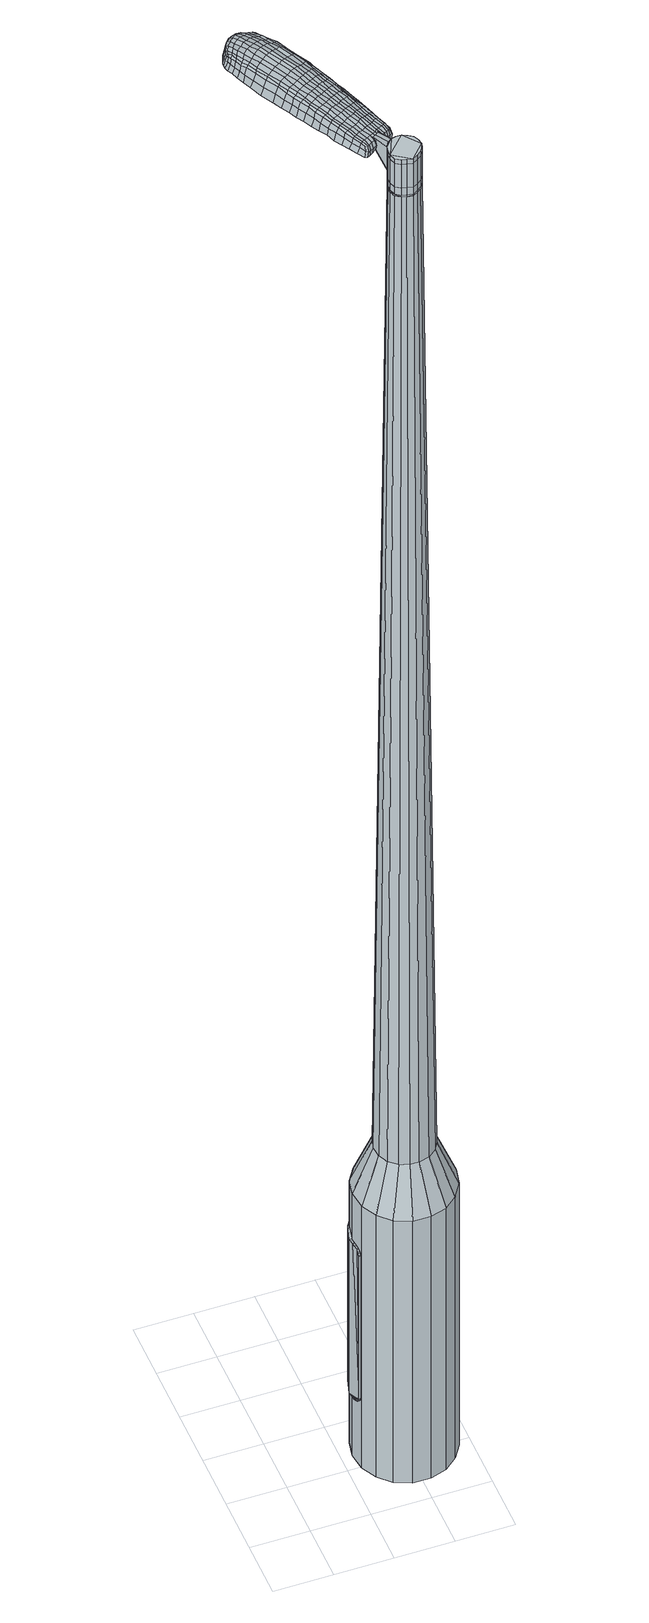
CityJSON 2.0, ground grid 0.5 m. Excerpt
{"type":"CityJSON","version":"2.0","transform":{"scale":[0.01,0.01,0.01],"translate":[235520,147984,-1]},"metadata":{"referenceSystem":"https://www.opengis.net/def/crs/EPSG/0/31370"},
"CityObjects":{
"object1":{"type":"GenericCityObject","attributes":{"cluster":627,"mean_distance_to_centroid":0.172,"new_centroid_x":235521.03,"new_centroid_y":147984.61,"mean_distance_to_camera":8.13,"H1":11.52,"H2":12.93,"Z_final":111.78,"cluster2":-1,"proj_x":235526.35,"proj_y":147981.84,"id_line":97392,"bearing_l":207.51,"distance":5.99,"orientation":"right","G_obj":117.51},"geometry":[{"type":"MultiSurface","lod":"2","boundaries":[[[0,1,2,3]],[[1,4,5,2]],[[4,6,7,5]],[[6,8,9,7]],[[8,10,11,9]],[[10,12,13,11]],[[12,14,15,13]],[[14,16,17,15]],[[16,18,19,17]],[[18,20,21,19]],[[20,22,23,21]],[[22,24,25,23]],[[24,26,27,25]],[[26,28,29,27]],[[28,30,31,29]],[[30,32,33,31]],[[32,34,35,33]],[[34,0,3,35]],[[36,37,38,39]],[[38,40,41,42]],[[41,43,42]],[[42,44,45,46]],[[45,47,46]],[[46,48,49,50]],[[49,51,50]],[[42,46,50,38]],[[50,52,39,38]],[[53,36,39]],[[2,5,7,35]],[[7,9,11,15]],[[11,13,15]],[[15,17,19,23]],[[19,21,23]],[[23,25,27,31]],[[27,29,31]],[[15,23,31,7]],[[31,33,35,7]],[[3,2,35]],[[1,0,54,55]],[[0,34,56,54]],[[34,32,57,56]],[[32,30,58,57]],[[30,28,59,58]],[[28,26,60,59]],[[26,24,61,60]],[[24,22,62,61]],[[22,20,63,62]],[[20,18,64,63]],[[18,16,65,64]],[[16,14,66,65]],[[14,12,67,66]],[[12,10,68,67]],[[10,8,69,68]],[[8,6,70,69]],[[6,4,71,70]],[[4,1,55,71]],[[55,54,72,73]],[[54,56,74,72]],[[56,57,75,74]],[[57,58,76,75]],[[58,59,77,76]],[[59,60,78,77]],[[60,61,79,78]],[[61,62,80,79]],[[62,63,81,80]],[[63,64,82,81]],[[64,65,83,82]],[[65,66,84,83]],[[66,67,85,84]],[[67,68,86,85]],[[68,69,87,86]],[[69,70,88,87]],[[70,71,89,88]],[[71,55,73,89]],[[90,91,92,93]],[[94,95,91,90]],[[75,96,95,94]],[[76,97,96,75]],[[98,99,97,76]],[[100,101,99,98]],[[102,103,101,100]],[[80,104,103,102]],[[105,106,104,80]],[[82,107,106,105]],[[83,108,107,82]],[[109,110,108,83]],[[111,112,110,109]],[[113,114,112,111]],[[115,116,114,113]],[[88,117,116,115]],[[118,119,117,88]],[[93,92,119,118]],[[120,121,122,123]],[[124,120,123,125]],[[126,124,125,127]],[[128,126,127,129]],[[130,128,129,131]],[[132,130,131,133]],[[134,132,133,135]],[[136,134,135,137]],[[138,136,137,139]],[[140,138,139,141]],[[142,140,141,143]],[[144,142,143,145]],[[146,144,145,147]],[[148,146,147,149]],[[150,148,149,151]],[[152,150,151,153]],[[73,72,90,93]],[[72,74,94,90]],[[74,75,94]],[[77,98,76]],[[77,78,100,98]],[[78,79,102,100]],[[79,80,102]],[[81,105,80]],[[81,82,105]],[[84,109,83]],[[84,85,111,109]],[[85,86,113,111]],[[86,87,115,113]],[[87,88,115]],[[89,118,88]],[[89,73,93,118]],[[154,155,92,91]],[[155,156,119,92]],[[156,117,119]],[[157,116,117]],[[157,158,114,116]],[[158,159,112,114]],[[159,160,110,112]],[[160,108,110]],[[161,106,107]],[[161,104,106]],[[162,103,104]],[[162,163,101,103]],[[163,164,99,101]],[[164,97,99]],[[165,95,96]],[[165,154,91,95]],[[39,52,152,166]],[[155,154,167,153]],[[53,39,166,121]],[[154,165,122,167]],[[36,53,121,120]],[[165,96,123,122]],[[37,36,120,124]],[[96,97,125,123]],[[38,37,124,126]],[[97,164,127,125]],[[40,38,126,128]],[[164,163,129,127]],[[41,40,128,130]],[[163,162,131,129]],[[43,41,130,132]],[[162,104,133,131]],[[42,43,132,134]],[[104,161,135,133]],[[44,42,134,136]],[[161,107,137,135]],[[45,44,136,138]],[[107,108,139,137]],[[47,45,138,140]],[[108,160,141,139]],[[46,47,140,142]],[[160,159,143,141]],[[48,46,142,144]],[[159,158,145,143]],[[49,48,144,146]],[[158,157,147,145]],[[51,49,146,148]],[[157,117,149,147]],[[50,51,148,150]],[[117,156,151,149]],[[52,50,150,152]],[[156,155,153,151]],[[152,153,168,169]],[[153,167,170,168]],[[167,122,171,170]],[[122,121,172,171]],[[121,166,173,172]],[[166,152,169,173]],[[174,175,176,177]],[[178,174,177,179]],[[174,178,180,181]],[[175,174,181,182]],[[183,184,185,186]],[[187,183,186,188]],[[183,187,189,190]],[[184,183,190,191]],[[192,193,194,195]],[[196,192,195,197]],[[192,196,198,199]],[[193,192,199,200]],[[201,202,203,204]],[[205,201,204,206]],[[201,205,207,208]],[[202,201,208,209]],[[210,211,212,213]],[[214,210,213,215]],[[210,214,216,217]],[[211,210,217,218]],[[219,220,221,222]],[[223,219,222,224]],[[219,223,225,226]],[[220,219,226,227]],[[228,229,230,231]],[[220,228,231,221]],[[228,220,227,232]],[[229,228,232,233]],[[234,235,236,237]],[[229,234,237,230]],[[234,229,233,238]],[[235,234,238,239]],[[240,178,179,241]],[[235,240,241,236]],[[240,235,239,242]],[[178,240,242,180]],[[243,244,245,246]],[[247,243,246,248]],[[243,247,249,250]],[[244,243,250,251]],[[252,253,254,255]],[[244,252,255,245]],[[252,244,251,256]],[[253,252,256,257]],[[258,259,260,261]],[[253,258,261,254]],[[258,253,257,262]],[[259,258,262,263]],[[264,265,266,267]],[[259,264,267,260]],[[264,259,263,268]],[[265,264,268,269]],[[270,175,182,271]],[[265,270,271,266]],[[270,265,269,272]],[[175,270,272,176]],[[273,274,275,276]],[[277,273,276,278]],[[273,277,279,280]],[[274,273,280,281]],[[282,283,284,285]],[[274,282,285,275]],[[282,274,281,286]],[[283,282,286,287]],[[288,289,290,291]],[[283,288,291,284]],[[288,283,287,292]],[[289,288,292,293]],[[294,187,188,295]],[[289,294,295,290]],[[294,289,293,296]],[[187,294,296,189]],[[297,298,299,300]],[[301,297,300,302]],[[297,301,303,304]],[[298,297,304,305]],[[306,307,308,309]],[[298,306,309,299]],[[306,298,305,310]],[[307,306,310,311]],[[312,313,314,315]],[[307,312,315,308]],[[312,307,311,316]],[[313,312,316,317]],[[318,319,320,321]],[[313,318,321,314]],[[318,313,317,322]],[[319,318,322,323]],[[324,184,191,325]],[[319,324,325,320]],[[324,319,323,326]],[[184,324,326,185]],[[327,213,212,328]],[[329,327,328,330]],[[327,329,331,332]],[[213,327,332,215]],[[333,329,330,334]],[[335,333,334,336]],[[333,335,337,338]],[[329,333,338,331]],[[339,335,336,340]],[[341,339,340,342]],[[339,341,343,344]],[[335,339,344,337]],[[345,341,342,346]],[[347,345,346,348]],[[345,347,349,350]],[[341,345,350,343]],[[351,347,348,352]],[[202,351,352,203]],[[351,202,209,353]],[[347,351,353,349]],[[354,355,200,199]],[[356,354,199,198]],[[354,356,357,358]],[[355,354,358,359]],[[360,361,359,358]],[[362,360,358,357]],[[360,362,363,364]],[[361,360,364,365]],[[366,367,365,364]],[[368,366,364,363]],[[366,368,369,370]],[[367,366,370,371]],[[372,373,371,370]],[[374,372,370,369]],[[372,374,207,205]],[[373,372,205,206]],[[375,376,377,378]],[[277,375,378,279]],[[375,277,278,379]],[[376,375,379,380]],[[381,196,197,382]],[[376,381,382,377]],[[381,376,380,383]],[[196,381,383,198]],[[384,385,386,387]],[[223,384,387,225]],[[384,223,224,388]],[[385,384,388,389]],[[390,391,392,393]],[[385,390,393,386]],[[390,385,389,394]],[[391,390,394,395]],[[396,193,200,397]],[[391,396,397,392]],[[396,391,395,398]],[[193,396,398,194]],[[399,400,401,402]],[[181,399,402,182]],[[399,181,180,403]],[[400,399,403,404]],[[405,406,407,408]],[[400,405,408,401]],[[405,400,404,409]],[[406,405,409,410]],[[411,204,203,412]],[[406,411,412,407]],[[411,406,410,413]],[[204,411,413,206]],[[414,415,416,417]],[[186,414,417,188]],[[414,186,185,418]],[[415,414,418,419]],[[420,208,207,421]],[[415,420,421,416]],[[420,415,419,422]],[[208,420,422,209]],[[423,424,425,426]],[[301,423,426,303]],[[423,301,302,427]],[[424,423,427,428]],[[429,214,215,430]],[[424,429,430,425]],[[429,424,428,431]],[[214,429,431,216]],[[432,433,434,435]],[[247,432,435,249]],[[432,247,248,436]],[[433,432,436,437]],[[438,439,440,441]],[[433,438,441,434]],[[438,433,437,442]],[[439,438,442,443]],[[444,211,218,445]],[[439,444,445,440]],[[444,439,443,446]],[[211,444,446,212]],[[447,448,437,436]],[[246,447,436,248]],[[447,246,245,449]],[[448,447,449,450]],[[451,452,443,442]],[[448,451,442,437]],[[451,448,450,453]],[[452,451,453,454]],[[455,328,212,446]],[[452,455,446,443]],[[455,452,454,456]],[[328,455,456,330]],[[457,458,459,460]],[[304,457,460,305]],[[457,304,303,426]],[[458,457,426,425]],[[461,332,331,462]],[[458,461,462,459]],[[461,458,425,430]],[[332,461,430,215]],[[463,464,450,449]],[[255,463,449,245]],[[463,255,254,465]],[[464,463,465,466]],[[467,468,454,453]],[[464,467,453,450]],[[467,464,466,469]],[[468,467,469,470]],[[471,334,330,456]],[[468,471,456,454]],[[471,468,470,472]],[[334,471,472,336]],[[473,474,475,476]],[[310,473,476,311]],[[473,310,305,460]],[[474,473,460,459]],[[477,338,337,478]],[[474,477,478,475]],[[477,474,459,462]],[[338,477,462,331]],[[479,480,466,465]],[[261,479,465,254]],[[479,261,260,481]],[[480,479,481,482]],[[483,484,470,469]],[[480,483,469,466]],[[483,480,482,485]],[[484,483,485,486]],[[487,340,336,472]],[[484,487,472,470]],[[487,484,486,488]],[[340,487,488,342]],[[489,490,491,492]],[[316,489,492,317]],[[489,316,311,476]],[[490,489,476,475]],[[493,344,343,494]],[[490,493,494,491]],[[493,490,475,478]],[[344,493,478,337]],[[495,496,482,481]],[[267,495,481,260]],[[495,267,266,497]],[[496,495,497,498]],[[499,500,486,485]],[[496,499,485,482]],[[499,496,498,501]],[[500,499,501,502]],[[503,346,342,488]],[[500,503,488,486]],[[503,500,502,504]],[[346,503,504,348]],[[505,506,507,508]],[[322,505,508,323]],[[505,322,317,492]],[[506,505,492,491]],[[509,350,349,510]],[[506,509,510,507]],[[509,506,491,494]],[[350,509,494,343]],[[511,512,498,497]],[[271,511,497,266]],[[511,271,182,402]],[[512,511,402,401]],[[513,514,502,501]],[[512,513,501,498]],[[513,512,401,408]],[[514,513,408,407]],[[515,352,348,504]],[[514,515,504,502]],[[515,514,407,412]],[[352,515,412,203]],[[516,517,419,418]],[[326,516,418,185]],[[516,326,323,508]],[[517,516,508,507]],[[518,353,209,422]],[[517,518,422,419]],[[518,517,507,510]],[[353,518,510,349]],[[519,520,380,379]],[[276,519,379,278]],[[519,276,275,521]],[[520,519,521,522]],[[523,356,198,383]],[[520,523,383,380]],[[523,520,522,524]],[[356,523,524,357]],[[525,526,527,528]],[[226,525,528,227]],[[525,226,225,387]],[[526,525,387,386]],[[529,530,531,532]],[[526,529,532,527]],[[529,526,386,393]],[[530,529,393,392]],[[533,355,359,534]],[[530,533,534,531]],[[533,530,392,397]],[[355,533,397,200]],[[535,536,522,521]],[[285,535,521,275]],[[535,285,284,537]],[[536,535,537,538]],[[539,362,357,524]],[[536,539,524,522]],[[539,536,538,540]],[[362,539,540,363]],[[541,542,543,544]],[[232,541,544,233]],[[541,232,227,528]],[[542,541,528,527]],[[545,546,547,548]],[[542,545,548,543]],[[545,542,527,532]],[[546,545,532,531]],[[549,361,365,550]],[[546,549,550,547]],[[549,546,531,534]],[[361,549,534,359]],[[551,552,538,537]],[[291,551,537,284]],[[551,291,290,553]],[[552,551,553,554]],[[555,368,363,540]],[[552,555,540,538]],[[555,552,554,556]],[[368,555,556,369]],[[557,558,559,560]],[[238,557,560,239]],[[557,238,233,544]],[[558,557,544,543]],[[561,562,563,564]],[[558,561,564,559]],[[561,558,543,548]],[[562,561,548,547]],[[565,367,371,566]],[[562,565,566,563]],[[565,562,547,550]],[[367,565,550,365]],[[567,568,554,553]],[[295,567,553,290]],[[567,295,188,417]],[[568,567,417,416]],[[569,374,369,556]],[[568,569,556,554]],[[569,568,416,421]],[[374,569,421,207]],[[570,571,404,403]],[[242,570,403,180]],[[570,242,239,560]],[[571,570,560,559]],[[572,573,410,409]],[[571,572,409,404]],[[572,571,559,564]],[[573,572,564,563]],[[574,373,206,413]],[[573,574,413,410]],[[574,573,563,566]],[[373,574,566,371]],[[575,576,577,578]],[[578,577,579,580]],[[581,579,577,582]],[[582,577,576,583]],[[584,585,586,587]],[[587,586,588,589]],[[590,588,586,591]],[[591,586,585,592]],[[593,594,595,596]],[[596,595,597,598]],[[599,597,595,600]],[[600,595,594,601]],[[602,603,604,605]],[[605,604,606,607]],[[608,606,604,609]],[[609,604,603,610]],[[611,612,613,614]],[[614,613,615,616]],[[617,615,613,618]],[[618,613,612,619]],[[620,621,622,623]],[[623,622,624,625]],[[626,624,622,627]],[[627,622,621,628]],[[629,630,631,632]],[[632,631,621,620]],[[628,621,631,633]],[[633,631,630,634]],[[635,636,637,638]],[[638,637,630,629]],[[634,630,637,639]],[[639,637,636,640]],[[580,579,641,642]],[[642,641,636,635]],[[640,636,641,643]],[[643,641,579,581]],[[644,645,646,647]],[[647,646,648,649]],[[650,648,646,651]],[[651,646,645,652]],[[653,654,655,656]],[[656,655,645,644]],[[652,645,655,657]],[[657,655,654,658]],[[659,660,661,662]],[[662,661,654,653]],[[658,654,661,663]],[[663,661,660,664]],[[665,666,667,668]],[[668,667,660,659]],[[664,660,667,669]],[[669,667,666,670]],[[583,576,671,672]],[[672,671,666,665]],[[670,666,671,673]],[[673,671,576,575]],[[674,675,676,677]],[[677,676,678,679]],[[680,678,676,681]],[[681,676,675,682]],[[683,684,685,686]],[[686,685,675,674]],[[682,675,685,687]],[[687,685,684,688]],[[689,690,691,692]],[[692,691,684,683]],[[688,684,691,693]],[[693,691,690,694]],[[589,588,695,696]],[[696,695,690,689]],[[694,690,695,697]],[[697,695,588,590]],[[698,699,700,701]],[[701,700,702,703]],[[704,702,700,705]],[[705,700,699,706]],[[707,708,709,710]],[[710,709,699,698]],[[706,699,709,711]],[[711,709,708,712]],[[713,714,715,716]],[[716,715,708,707]],[[712,708,715,717]],[[717,715,714,718]],[[719,720,721,722]],[[722,721,714,713]],[[718,714,721,723]],[[723,721,720,724]],[[592,585,725,726]],[[726,725,720,719]],[[724,720,725,727]],[[727,725,585,584]],[[611,614,728,729]],[[729,728,730,731]],[[732,730,728,172]],[[172,728,614,616]],[[731,730,733,734]],[[734,733,735,736]],[[737,735,733,738]],[[738,733,730,732]],[[736,735,739,740]],[[740,739,741,742]],[[743,741,739,744]],[[744,739,735,737]],[[742,741,745,746]],[[746,745,747,748]],[[749,747,745,750]],[[750,745,741,743]],[[748,747,751,752]],[[752,751,603,602]],[[610,603,751,753]],[[753,751,747,749]],[[601,754,755,600]],[[600,755,756,599]],[[757,756,755,758]],[[758,755,754,759]],[[759,760,761,758]],[[758,761,762,757]],[[763,762,761,764]],[[764,761,760,765]],[[765,766,767,764]],[[764,767,768,763]],[[769,768,767,770]],[[770,767,766,771]],[[771,772,773,770]],[[770,773,774,769]],[[608,774,773,606]],[[606,773,772,607]],[[775,776,777,778]],[[778,777,678,680]],[[679,678,777,779]],[[779,777,776,780]],[[598,597,781,782]],[[782,781,776,775]],[[780,776,781,783]],[[783,781,597,599]],[[784,785,786,787]],[[787,786,624,626]],[[625,624,786,788]],[[788,786,785,789]],[[790,791,792,793]],[[793,792,785,784]],[[789,785,792,794]],[[794,792,791,795]],[[601,594,796,797]],[[797,796,791,790]],[[795,791,796,798]],[[798,796,594,593]],[[799,800,801,802]],[[802,801,582,583]],[[581,582,801,803]],[[803,801,800,804]],[[805,806,807,808]],[[808,807,800,799]],[[804,800,807,809]],[[809,807,806,810]],[[602,605,811,812]],[[812,811,806,805]],[[810,806,811,813]],[[813,811,605,607]],[[814,815,816,817]],[[817,816,587,589]],[[584,587,816,818]],[[818,816,815,819]],[[608,609,820,821]],[[821,820,815,814]],[[819,815,820,822]],[[822,820,609,610]],[[823,824,825,826]],[[826,825,702,704]],[[703,702,825,827]],[[827,825,824,828]],[[616,615,829,830]],[[830,829,824,823]],[[828,824,829,831]],[[831,829,615,617]],[[832,833,834,650]],[[834,648,650]],[[649,648,834,835]],[[835,834,833,836]],[[837,838,839,840]],[[840,839,833,832]],[[836,833,839,841]],[[841,839,838,842]],[[619,612,843,844]],[[844,843,838,837]],[[842,838,843,845]],[[845,843,612,611]],[[836,846,847,835]],[[835,847,647,649]],[[644,647,847,848]],[[848,847,846,849]],[[842,850,851,841]],[[841,851,846,836]],[[849,846,851,852]],[[852,851,850,853]],[[611,729,854,845]],[[845,854,850,842]],[[853,850,854,855]],[[855,854,729,731]],[[856,857,858,859]],[[859,858,705,706]],[[704,705,858,826]],[[826,858,857,823]],[[732,172,860,861]],[[861,860,857,856]],[[823,857,860,830]],[[830,860,172,616]],[[849,862,848]],[[848,862,656,644]],[[653,656,862,863]],[[853,864,865,852]],[[852,865,862,849]],[[863,862,865,866]],[[866,865,864,867]],[[731,734,868,855]],[[855,868,864,853]],[[867,864,868,869]],[[869,868,734,736]],[[870,871,872]],[[872,871,711,712]],[[706,711,871,859]],[[859,871,856]],[[737,738,873,874]],[[874,873,871,870]],[[856,871,873,861]],[[861,873,738,732]],[[875,876,863]],[[863,876,662,653]],[[659,662,876,877]],[[877,876,875,878]],[[867,879,880,866]],[[866,880,875,863]],[[878,875,880,881]],[[881,880,879,882]],[[736,740,883,869]],[[869,883,879,867]],[[882,879,883,884]],[[884,883,740,742]],[[885,886,887,888]],[[888,887,717,718]],[[712,717,887,872]],[[872,887,886,870]],[[743,744,889,890]],[[890,889,886,885]],[[870,886,889,874]],[[874,889,744,737]],[[878,891,892,877]],[[877,892,668,659]],[[665,668,892,893]],[[893,892,891,894]],[[882,895,896,881]],[[881,896,891,878]],[[894,891,896,897]],[[897,896,895,898]],[[742,746,899,884]],[[884,899,895,882]],[[898,895,899,900]],[[900,899,746,748]],[[901,902,903,904]],[[904,903,723,724]],[[718,723,903,888]],[[888,903,902,885]],[[749,750,905,906]],[[906,905,902,901]],[[885,902,905,890]],[[890,905,750,743]],[[894,907,908,893]],[[893,908,672,665]],[[583,672,908,802]],[[802,908,907,799]],[[898,909,910,897]],[[897,910,907,894]],[[799,907,910,808]],[[808,910,909,805]],[[748,752,911,900]],[[900,911,909,898]],[[805,909,911,812]],[[812,911,752,602]],[[819,912,913,818]],[[818,913,727,584]],[[724,727,913,904]],[[904,913,912,901]],[[610,753,914,822]],[[822,914,912,819]],[[901,912,914,906]],[[906,914,753,749]],[[780,915,916,779]],[[779,916,677,679]],[[674,677,916,917]],[[917,916,915,918]],[[599,756,919,783]],[[783,919,915,780]],[[918,915,919,920]],[[920,919,756,757]],[[921,922,923,924]],[[924,923,627,628]],[[626,627,923,787]],[[787,923,922,784]],[[925,926,927,928]],[[928,927,922,921]],[[784,922,927,793]],[[793,927,926,790]],[[759,754,929,930]],[[930,929,926,925]],[[790,926,929,797]],[[797,929,754,601]],[[918,931,932,917]],[[917,932,686,674]],[[683,686,932,933]],[[933,932,931,934]],[[757,762,935,920]],[[920,935,931,918]],[[934,931,935,936]],[[936,935,762,763]],[[937,938,939,940]],[[940,939,633,634]],[[628,633,939,924]],[[924,939,938,921]],[[941,942,943,944]],[[944,943,938,937]],[[921,938,943,928]],[[928,943,942,925]],[[765,760,945,946]],[[946,945,942,941]],[[925,942,945,930]],[[930,945,760,759]],[[934,947,948,933]],[[933,948,692,683]],[[689,692,948,949]],[[949,948,947,950]],[[763,768,951,936]],[[936,951,947,934]],[[950,947,951,952]],[[952,951,768,769]],[[953,954,955,956]],[[956,955,639,640]],[[634,639,955,940]],[[940,955,954,937]],[[957,958,959,960]],[[960,959,954,953]],[[937,954,959,944]],[[944,959,958,941]],[[771,766,961,962]],[[962,961,958,957]],[[941,958,961,946]],[[946,961,766,765]],[[950,963,964,949]],[[949,964,696,689]],[[589,696,964,817]],[[817,964,963,814]],[[769,774,965,952]],[[952,965,963,950]],[[814,963,965,821]],[[821,965,774,608]],[[804,966,967,803]],[[803,967,643,581]],[[640,643,967,956]],[[956,967,966,953]],[[810,968,969,809]],[[809,969,966,804]],[[953,966,969,960]],[[960,969,968,957]],[[607,772,970,813]],[[813,970,968,810]],[[957,968,970,962]],[[962,970,772,771]],[[575,578,177,176]],[[578,580,179,177]],[[590,591,190,189]],[[591,592,191,190]],[[593,596,195,194]],[[596,598,197,195]],[[617,618,217,216]],[[618,619,218,217]],[[620,623,222,221]],[[623,625,224,222]],[[629,632,231,230]],[[632,620,221,231]],[[635,638,237,236]],[[638,629,230,237]],[[580,642,241,179]],[[642,635,236,241]],[[650,651,250,249]],[[651,652,251,250]],[[652,657,256,251]],[[657,658,257,256]],[[658,663,262,257]],[[663,664,263,262]],[[664,669,268,263]],[[669,670,269,268]],[[670,673,272,269]],[[673,575,176,272]],[[680,681,280,279]],[[681,682,281,280]],[[682,687,286,281]],[[687,688,287,286]],[[688,693,292,287]],[[693,694,293,292]],[[694,697,296,293]],[[697,590,189,296]],[[698,701,300,299]],[[701,703,302,300]],[[707,710,309,308]],[[710,698,299,309]],[[713,716,315,314]],[[716,707,308,315]],[[719,722,321,320]],[[722,713,314,321]],[[592,726,325,191]],[[726,719,320,325]],[[775,778,378,377]],[[778,680,279,378]],[[598,782,382,197]],[[782,775,377,382]],[[625,788,388,224]],[[788,789,389,388]],[[789,794,394,389]],[[794,795,395,394]],[[795,798,398,395]],[[798,593,194,398]],[[703,827,427,302]],[[827,828,428,427]],[[828,831,431,428]],[[831,617,216,431]],[[832,650,435,434]],[[650,249,435]],[[837,840,441,440]],[[840,832,434,441]],[[619,844,445,218]],[[844,837,440,445]],[[971,972,973,974]],[[975,976,974,973]],[[977,978,979,980]],[[981,982,983,984]],[[972,985,986,973]],[[987,975,973,986]],[[988,977,980,989]],[[990,991,982,981]],[[985,992,993,986]],[[993,994,987,986]],[[995,988,989,996]],[[997,991,990,998]],[[992,999,1000,993]],[[1000,1001,994,993]],[[1002,995,996,1003]],[[1004,997,998,1005]],[[1006,1007,1008,1009]],[[1010,1011,1007,1006]],[[1010,1012,1013,1011]],[[1012,1014,1015,1013]],[[1016,1017,1018,1019]],[[1020,1021,1017,1016]],[[1022,1023,1021,1020]],[[1024,1025,1023,1022]],[[1019,1008,1007,1016]],[[1016,1007,1011,1020]],[[1011,1013,1022,1020]],[[1013,1015,1024,1022]],[[980,979,976,975]],[[989,980,975,987]],[[994,996,989,987]],[[1001,1003,996,994]],[[981,984,978,977]],[[990,981,977,988]],[[998,990,988,995]],[[1005,998,995,1002]],[[982,1006,1009,983]],[[991,1010,1006,982]],[[1012,1010,991,997]],[[1014,1012,997,1004]],[[1026,1027,1028,1029]],[[1028,1030,1031,1032]],[[1028,1032,1033,1034]],[[1028,1034,1029]],[[1035,1026,1029,1036]],[[1037,1036,1029,1038]],[[1039,1038,1029]],[[1040,1028,1027,1041]],[[1042,1040,1041,1043]],[[1044,1042,1043,1045]],[[1046,1044,1045,1047]],[[1048,1046,1047,1049]],[[1049,1050,1051,1052]],[[1049,1052,1053,1054]],[[1049,1054,1055,1056]],[[1055,1057,1058,1059]],[[1055,1059,1060,1061]],[[1055,1061,1056]],[[1049,1056,1048]],[[1062,1063,1027,1026]],[[1064,1065,1030,1028]],[[1066,1067,1039,1029]],[[1063,1068,1041,1027]],[[1069,1064,1028,1040]],[[1068,1070,1043,1041]],[[1071,1069,1040,1042]],[[1070,1072,1045,1043]],[[1073,1071,1042,1044]],[[1072,1074,1047,1045]],[[1075,1073,1044,1046]],[[1074,1076,1049,1047]],[[1077,1075,1046,1048]],[[1076,1078,1050,1049]],[[1079,1080,1057,1055]],[[1081,1077,1048,1056]],[[1051,1050,1078,1082]],[[1052,1051,1082,1083]],[[1053,1052,1083,1084]],[[1054,1053,1084,1085]],[[1055,1054,1085,1079]],[[1086,1062,1026,1035]],[[1087,1086,1035,1036]],[[1088,1087,1036,1037]],[[1089,1088,1037,1038]],[[1067,1089,1038,1039]],[[1031,1030,1065,1090]],[[1058,1057,1080,1091]],[[1032,1031,1090,1092]],[[1033,1032,1092,1093]],[[1034,1033,1093,1094]],[[1029,1034,1094,1066]],[[1059,1058,1091,1095]],[[1060,1059,1095,1096]],[[1061,1060,1096,1097]],[[1056,1061,1097,1081]]]}]}
},
"vertices":[
[82,99,384],[96,104,384],[96,104,96],[82,99,96],[110,103,384],[110,103,96],[124,97,384],[124,97,96],[135,87,384],[135,87,96],[141,74,384],[141,74,96],[143,60,384],[143,60,96],[140,45,384],[140,45,96],[132,33,384],[132,33,96],[121,24,384],[121,24,96],[107,20,384],[107,20,96],[92,20,384],[92,20,96],[78,26,384],[78,26,96],[68,36,384],[68,36,96],[61,49,384],[61,49,96],[59,64,384],[59,64,96],[62,78,384],[62,78,96],[70,90,384],[70,90,96],[89,67,1524],[88,62,1524],[88,58,1524],[95,74,1524],[90,53,1524],[94,50,1524],[103,48,1524],[98,49,1524],[107,50,1524],[111,53,1524],[115,61,1524],[114,57,1524],[114,66,1524],[112,70,1524],[104,75,1524],[108,73,1524],[99,75,1524],[91,71,1524],[89,84,429],[98,87,429],[83,79,429],[78,71,429],[76,63,429],[77,54,429],[81,46,429],[88,40,429],[96,37,429],[104,37,429],[113,39,429],[120,45,429],[124,52,429],[126,61,429],[125,69,429],[121,77,429],[115,83,429],[107,86,429],[95,74,1483],[99,75,1483],[91,71,1483],[89,67,1483],[88,62,1483],[88,58,1483],[90,53,1483],[94,50,1483],[98,49,1483],[103,48,1483],[107,50,1483],[111,53,1483],[114,57,1483],[115,61,1483],[114,66,1483],[112,70,1483],[108,73,1483],[104,75,1483],[95,73,1483],[95,73,1485],[99,74,1485],[99,74,1483],[92,70,1483],[92,70,1485],[89,67,1485],[88,62,1485],[89,58,1483],[89,58,1485],[91,54,1483],[91,54,1485],[94,51,1483],[94,51,1485],[98,49,1485],[103,49,1483],[103,49,1485],[107,50,1485],[111,53,1485],[113,57,1483],[113,57,1485],[114,61,1483],[114,61,1485],[113,66,1483],[113,66,1485],[111,70,1483],[111,70,1485],[108,73,1485],[104,74,1483],[104,74,1485],[89,67,1519],[91,71,1519],[91,71,1493],[89,67,1493],[88,62,1519],[88,62,1493],[88,58,1519],[88,58,1493],[90,53,1519],[90,53,1493],[94,50,1519],[94,50,1493],[98,49,1519],[98,49,1493],[103,48,1519],[103,48,1493],[107,50,1519],[107,50,1493],[111,53,1519],[111,53,1493],[114,57,1519],[114,57,1493],[115,61,1519],[115,61,1493],[114,66,1519],[114,66,1493],[112,70,1519],[112,70,1493],[108,73,1519],[108,73,1493],[104,75,1519],[104,75,1493],[99,75,1519],[99,75,1493],[95,74,1485],[99,75,1485],[104,75,1485],[112,70,1485],[114,66,1485],[115,61,1485],[114,57,1485],[103,48,1485],[94,50,1485],[90,53,1485],[88,58,1485],[91,71,1485],[95,74,1519],[95,74,1493],[89,92,1513],[89,92,1518],[86,90,1513],[83,89,1513],[83,89,1518],[86,90,1518],[69,165,1519],[72,158,1518],[73,160,1509],[70,167,1510],[66,173,1519],[66,175,1510],[65,171,1526],[68,163,1525],[71,157,1525],[35,147,1519],[39,141,1518],[40,141,1525],[37,147,1525],[31,155,1519],[33,155,1526],[29,155,1510],[33,148,1510],[37,142,1509],[17,220,1519],[20,222,1519],[20,223,1513],[16,221,1513],[14,218,1519],[13,218,1513],[14,216,1524],[17,219,1524],[21,221,1524],[51,155,1530],[54,148,1529],[57,150,1529],[54,156,1530],[47,163,1531],[50,165,1531],[43,161,1530],[48,153,1530],[51,147,1529],[88,83,1512],[91,85,1512],[90,86,1517],[88,84,1517],[86,82,1512],[85,83,1517],[85,83,1506],[88,84,1506],[91,85,1506],[41,217,1519],[43,214,1519],[43,216,1512],[42,218,1512],[39,219,1518],[40,220,1512],[39,218,1522],[40,216,1523],[42,213,1524],[45,210,1519],[48,205,1519],[49,207,1512],[46,212,1512],[44,209,1524],[47,204,1525],[51,200,1519],[55,193,1519],[56,195,1511],[52,202,1511],[50,199,1526],[54,192,1526],[60,183,1519],[61,185,1510],[59,182,1526],[100,98,1513],[97,104,1513],[96,103,1518],[99,96,1517],[102,92,1512],[101,93,1516],[102,93,1506],[100,99,1507],[97,106,1507],[94,111,1514],[91,118,1515],[90,117,1520],[93,110,1519],[94,113,1507],[91,120,1507],[87,125,1515],[84,132,1516],[84,130,1522],[87,124,1521],[88,127,1508],[85,134,1508],[81,139,1517],[78,145,1517],[77,144,1524],[81,137,1523],[82,140,1508],[79,147,1509],[75,152,1518],[74,150,1524],[76,154,1509],[9,201,1519],[10,198,1519],[11,198,1524],[10,201,1523],[8,203,1518],[9,203,1522],[7,204,1512],[7,201,1512],[8,198,1512],[12,193,1519],[14,188,1519],[15,188,1525],[13,194,1524],[10,194,1512],[12,188,1512],[16,183,1519],[20,175,1519],[22,175,1526],[18,183,1526],[15,183,1511],[18,176,1511],[25,165,1519],[27,165,1526],[23,166,1510],[73,84,1513],[69,90,1513],[67,91,1507],[71,84,1507],[76,79,1512],[75,79,1506],[76,80,1516],[74,84,1517],[70,90,1518],[65,97,1514],[61,103,1515],[59,103,1507],[63,97,1507],[66,97,1519],[63,103,1520],[57,110,1515],[53,116,1516],[52,116,1508],[56,110,1508],[59,109,1521],[55,116,1522],[50,122,1517],[46,129,1517],[44,129,1509],[48,123,1508],[51,122,1523],[48,128,1524],[42,135,1518],[40,135,1509],[44,135,1524],[86,89,1519],[88,90,1519],[82,96,1520],[84,97,1520],[79,94,1520],[83,88,1519],[79,102,1522],[81,104,1522],[75,109,1523],[78,110,1523],[72,108,1523],[76,101,1521],[72,116,1524],[74,117,1524],[68,122,1525],[71,123,1525],[65,121,1525],[69,114,1524],[65,129,1526],[67,130,1526],[61,135,1527],[64,137,1527],[58,134,1527],[62,127,1526],[58,142,1528],[61,143,1528],[55,140,1528],[19,216,1527],[22,218,1527],[16,214,1526],[18,210,1527],[21,212,1528],[24,214,1528],[24,207,1529],[27,208,1529],[21,204,1528],[24,198,1530],[27,200,1530],[31,202,1530],[31,194,1531],[34,195,1531],[27,191,1530],[31,183,1531],[35,186,1531],[38,187,1531],[41,174,1531],[44,176,1531],[37,172,1531],[8,206,1518],[9,209,1519],[8,209,1513],[7,206,1513],[9,205,1523],[10,208,1523],[11,213,1519],[10,214,1513],[12,212,1524],[37,220,1518],[35,221,1518],[35,220,1523],[37,219,1523],[38,221,1513],[35,222,1513],[31,222,1519],[27,223,1519],[28,222,1524],[32,221,1523],[31,224,1513],[27,224,1513],[24,223,1519],[24,222,1524],[23,224,1513],[67,162,1528],[65,162,1528],[68,155,1528],[70,156,1527],[63,170,1528],[62,170,1529],[63,161,1529],[60,159,1530],[63,153,1529],[66,154,1528],[59,169,1529],[56,167,1530],[57,158,1530],[60,151,1529],[53,166,1531],[38,148,1528],[40,149,1529],[36,157,1529],[34,155,1528],[42,141,1527],[44,143,1528],[44,151,1529],[40,159,1530],[47,145,1528],[78,78,1512],[80,79,1512],[79,80,1517],[78,79,1517],[77,78,1506],[79,79,1506],[83,80,1512],[82,82,1517],[82,81,1506],[102,90,1512],[100,89,1512],[100,90,1506],[102,91,1506],[100,91,1517],[99,90,1517],[98,88,1512],[96,87,1512],[96,88,1506],[98,89,1506],[97,89,1517],[95,88,1517],[93,86,1512],[93,87,1506],[93,87,1517],[98,96,1519],[97,95,1519],[95,102,1520],[93,102,1520],[95,94,1519],[92,93,1519],[91,101,1520],[89,99,1520],[90,92,1519],[87,98,1520],[75,84,1519],[77,85,1519],[73,91,1520],[71,90,1520],[80,86,1519],[76,93,1520],[92,109,1521],[90,108,1521],[89,116,1522],[87,115,1522],[88,107,1521],[86,106,1521],[85,114,1522],[82,113,1523],[83,105,1522],[80,112,1523],[68,97,1521],[70,98,1521],[66,104,1522],[64,103,1522],[73,99,1521],[69,106,1522],[85,123,1523],[84,122,1523],[82,129,1524],[81,129,1524],[82,121,1523],[79,119,1524],[79,127,1525],[76,126,1525],[77,118,1524],[73,125,1525],[60,110,1523],[62,111,1523],[59,117,1524],[57,116,1524],[65,112,1524],[62,119,1525],[79,136,1525],[78,135,1525],[76,143,1526],[75,142,1526],[75,134,1526],[73,133,1526],[72,141,1527],[69,139,1527],[70,131,1526],[67,138,1527],[53,123,1525],[55,124,1525],[51,130,1526],[49,129,1526],[58,125,1526],[55,132,1527],[73,149,1527],[71,149,1527],[69,147,1527],[66,146,1528],[63,145,1528],[46,135,1527],[48,136,1527],[51,138,1528],[10,203,1525],[11,206,1525],[12,200,1526],[13,202,1526],[13,210,1526],[15,206,1527],[38,217,1525],[36,218,1525],[38,214,1526],[40,214,1525],[33,219,1525],[29,219,1526],[31,216,1527],[35,215,1526],[26,219,1526],[28,215,1527],[14,195,1526],[15,197,1527],[16,189,1527],[18,191,1528],[17,201,1528],[20,195,1529],[43,209,1526],[41,210,1527],[44,204,1528],[46,204,1527],[38,210,1527],[34,210,1528],[38,204,1529],[41,204,1528],[31,210,1528],[34,203,1530],[19,184,1528],[21,185,1529],[23,176,1528],[24,178,1529],[24,188,1529],[28,181,1530],[49,199,1528],[47,199,1528],[51,191,1529],[53,191,1528],[44,198,1529],[41,198,1530],[45,190,1530],[48,191,1530],[37,197,1530],[41,189,1531],[28,166,1529],[30,167,1529],[34,170,1530],[58,181,1528],[56,181,1529],[54,180,1530],[50,179,1530],[47,177,1531],[71,160,1509],[71,158,1518],[68,164,1518],[68,166,1509],[64,172,1519],[65,174,1510],[63,170,1525],[67,163,1525],[70,156,1525],[42,142,1525],[40,142,1518],[37,148,1518],[39,148,1525],[33,156,1519],[34,156,1525],[31,156,1510],[35,149,1509],[38,143,1509],[20,221,1513],[21,220,1519],[18,219,1519],[18,219,1513],[15,216,1519],[15,217,1513],[16,215,1524],[19,217,1524],[22,219,1524],[57,150,1528],[54,149,1528],[51,155,1529],[54,157,1529],[47,163,1529],[50,165,1529],[44,161,1529],[48,154,1529],[51,147,1528],[89,87,1516],[90,87,1512],[87,85,1512],[87,86,1516],[85,84,1512],[85,85,1516],[84,85,1506],[87,86,1506],[90,87,1506],[42,214,1512],[41,213,1519],[39,215,1518],[40,217,1512],[38,217,1518],[39,218,1512],[37,216,1522],[38,215,1523],[40,212,1523],[47,206,1512],[47,204,1519],[44,209,1519],[44,211,1512],[43,208,1524],[46,203,1525],[54,194,1511],[53,192,1519],[50,199,1519],[50,201,1511],[49,198,1525],[52,191,1526],[59,182,1519],[59,184,1510],[58,181,1526],[94,103,1518],[95,104,1513],[98,97,1513],[97,96,1517],[100,92,1512],[99,93,1515],[100,93,1506],[98,98,1506],[95,105,1507],[88,116,1520],[89,117,1514],[92,111,1514],[91,109,1519],[92,112,1507],[89,119,1507],[82,130,1522],[83,131,1516],[86,124,1515],[85,123,1521],[86,126,1508],[83,133,1508],[76,143,1523],[77,145,1517],[80,138,1516],[79,136,1522],[80,140,1508],[77,146,1508],[74,151,1517],[73,150,1524],[74,153,1509],[13,199,1523],[12,198,1519],[11,201,1518],[12,202,1523],[10,204,1518],[11,203,1522],[9,204,1512],[9,202,1512],[10,199,1512],[17,189,1525],[16,189,1519],[14,194,1519],[15,194,1524],[12,194,1512],[14,189,1512],[23,176,1526],[22,176,1519],[18,183,1519],[20,183,1525],[16,184,1511],[20,177,1511],[27,166,1519],[29,166,1526],[25,167,1510],[69,92,1507],[70,91,1513],[74,85,1513],[73,85,1506],[77,81,1512],[76,81,1506],[77,82,1515],[75,85,1517],[72,91,1518],[61,105,1507],[63,104,1514],[67,98,1514],[65,98,1507],[68,98,1519],[64,104,1520],[53,117,1508],[55,117,1516],[59,111,1515],[57,111,1508],[60,111,1521],[57,117,1522],[46,130,1508],[48,130,1517],[51,123,1516],[49,124,1508],[53,123,1522],[49,130,1523],[44,136,1517],[42,136,1509],[46,136,1524],[85,90,1518],[87,91,1518],[82,96,1519],[84,98,1519],[79,95,1519],[78,103,1520],[81,104,1520],[75,110,1521],[77,111,1521],[72,108,1521],[76,102,1520],[71,116,1523],[74,117,1523],[68,123,1524],[70,124,1524],[65,121,1524],[69,115,1523],[65,129,1525],[67,131,1525],[61,136,1526],[64,137,1526],[58,134,1526],[62,128,1525],[58,142,1527],[60,144,1527],[55,141,1527],[23,217,1526],[20,215,1526],[17,213,1525],[19,209,1526],[21,212,1526],[24,213,1526],[27,208,1528],[24,206,1528],[21,204,1527],[25,198,1528],[28,200,1529],[31,201,1529],[34,195,1530],[31,194,1530],[28,191,1529],[32,184,1530],[35,186,1530],[38,187,1530],[44,176,1530],[41,174,1530],[38,173,1530],[10,208,1513],[11,208,1518],[10,205,1518],[9,205,1512],[11,205,1523],[12,207,1523],[13,212,1519],[12,213,1513],[14,211,1523],[34,218,1523],[34,219,1518],[36,218,1518],[36,217,1523],[37,219,1512],[35,220,1512],[28,220,1523],[28,221,1519],[31,220,1519],[31,219,1523],[31,221,1513],[27,222,1513],[24,221,1519],[25,220,1524],[24,222,1513],[68,155,1527],[65,162,1527],[66,162,1527],[69,156,1526],[62,170,1527],[61,169,1528],[63,153,1528],[59,159,1528],[62,161,1528],[65,154,1527],[58,168,1528],[55,167,1529],[57,158,1529],[60,152,1528],[53,166,1529],[37,157,1528],[41,149,1527],[39,149,1527],[35,156,1527],[43,142,1526],[44,143,1527],[44,151,1528],[40,159,1528],[48,145,1527],[79,82,1516],[79,81,1512],[78,80,1512],[78,81,1516],[77,80,1506],[77,81,1506],[82,82,1512],[81,83,1516],[81,83,1506],[99,92,1506],[99,91,1512],[100,91,1512],[99,92,1516],[98,92,1516],[95,90,1506],[95,89,1512],[97,90,1512],[97,91,1506],[96,91,1516],[94,90,1516],[92,88,1512],[92,89,1506],[92,88,1516],[96,96,1518],[97,96,1518],[94,102,1519],[93,102,1519],[92,94,1518],[94,95,1518],[91,101,1519],[89,100,1519],[90,92,1518],[86,99,1519],[73,92,1519],[77,86,1518],[76,85,1518],[72,91,1519],[79,87,1518],[76,93,1519],[90,109,1520],[87,116,1521],[85,107,1520],[88,108,1520],[84,115,1521],[82,113,1521],[83,105,1520],[80,112,1521],[66,105,1521],[69,98,1520],[65,104,1521],[72,100,1520],[69,106,1521],[83,122,1522],[84,123,1522],[81,129,1523],[80,129,1523],[79,120,1522],[81,121,1522],[78,128,1523],[75,127,1524],[76,119,1523],[73,125,1524],[59,118,1523],[62,111,1522],[61,111,1522],[57,117,1523],[65,113,1522],[62,119,1523],[77,136,1524],[78,136,1524],[75,143,1525],[74,142,1525],[72,133,1525],[75,134,1524],[72,141,1525],[69,140,1526],[70,132,1525],[66,138,1526],[51,131,1525],[55,124,1524],[54,124,1524],[50,130,1525],[58,126,1524],[55,132,1525],[71,149,1526],[72,149,1526],[66,146,1527],[68,148,1526],[63,145,1527],[48,137,1526],[47,136,1526],[51,139,1526],[13,205,1524],[12,203,1524],[13,200,1525],[14,202,1525],[14,209,1525],[16,206,1525],[37,213,1525],[35,216,1524],[37,215,1524],[39,212,1525],[31,215,1526],[29,218,1525],[32,217,1524],[34,214,1525],[26,218,1525],[28,214,1526],[16,197,1526],[15,195,1526],[18,190,1526],[19,191,1527],[18,200,1526],[21,194,1527],[43,203,1527],[40,209,1526],[42,208,1526],[45,203,1526],[37,203,1528],[34,209,1527],[37,209,1526],[40,204,1527],[31,209,1527],[34,203,1528],[21,186,1527],[20,184,1527],[24,177,1527],[25,178,1528],[24,188,1528],[28,181,1529],[50,191,1528],[46,198,1527],[48,198,1527],[52,191,1527],[44,190,1529],[40,197,1529],[44,198,1528],[47,190,1528],[37,196,1529],[41,189,1530],[31,168,1528],[30,167,1528],[34,170,1529],[56,180,1528],[57,180,1528],[50,178,1529],[53,179,1529],[47,177,1530],[100,93,1508],[94,90,1508],[80,119,1509],[87,123,1509],[71,139,1510],[79,143,1510],[53,174,1512],[62,178,1512],[70,162,1511],[62,158,1511],[45,190,1513],[38,202,1514],[46,206,1514],[53,194,1513],[88,87,1508],[73,116,1509],[63,135,1510],[45,170,1512],[53,154,1511],[37,186,1513],[31,198,1514],[82,84,1508],[66,112,1509],[56,131,1510],[37,166,1512],[45,150,1511],[23,194,1514],[29,182,1513],[76,80,1508],[59,108,1509],[48,127,1510],[29,161,1512],[37,145,1511],[15,190,1514],[20,177,1513],[32,214,1514],[28,217,1514],[35,220,1514],[39,217,1514],[24,210,1514],[22,214,1514],[17,206,1514],[16,211,1514],[9,202,1514],[10,207,1514],[24,220,1515],[20,221,1515],[20,222,1515],[28,222,1515],[20,218,1515],[19,221,1515],[16,216,1515],[18,220,1515],[12,214,1515],[17,220,1515],[58,60,334],[57,65,334],[57,65,165],[59,50,171],[58,60,165],[58,57,165],[59,54,166],[59,52,167],[59,51,169],[58,57,334],[59,54,333],[59,52,332],[59,51,331],[59,50,328],[61,79,165],[61,79,334],[69,91,165],[69,91,334],[81,100,165],[81,100,334],[95,105,165],[95,105,334],[110,105,165],[110,105,334],[114,103,334],[118,102,334],[120,101,333],[122,100,332],[123,99,331],[124,99,328],[114,103,165],[124,99,171],[123,99,169],[122,100,167],[120,101,166],[118,102,165],[61,61,334],[60,65,334],[60,65,165],[61,61,165],[62,51,171],[62,51,328],[64,78,334],[64,78,165],[71,90,334],[71,90,165],[82,98,334],[82,98,165],[96,102,334],[96,102,165],[110,102,334],[110,102,165],[113,100,334],[123,97,328],[123,97,171],[113,100,165],[117,99,334],[119,98,333],[121,97,332],[122,97,331],[61,57,334],[62,54,333],[62,52,332],[62,51,331],[61,57,165],[122,97,169],[62,54,166],[62,52,167],[62,51,169],[121,97,167],[119,98,166],[117,99,165]
]}
